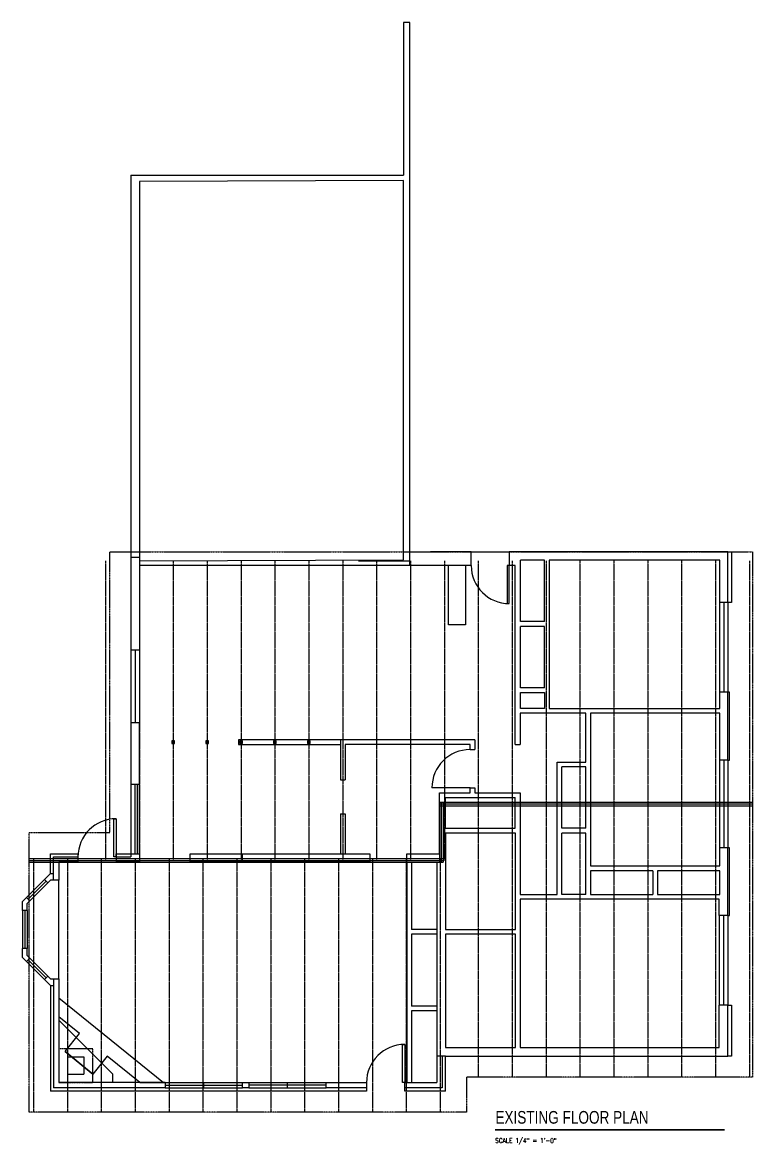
# Model space of a CAD drawing. Header units: inches. Extents: x -625442 to 34963, y -27993 to 66986.
# Drawn here: x -1387 to -697, y -1151 to -92 of the extents above; entities that cross this region are included whole.
import ezdxf

# ---------------------------------------------------------------- set-up
doc = ezdxf.new("R2010")
doc.units = ezdxf.units.IN
doc.header["$LTSCALE"] = 0.5
doc.header["$MEASUREMENT"] = 0
doc.linetypes.add('DASHDOT2', pattern=[0.5, 0.25, -0.125, 0, -0.125])
doc.linetypes.add('HIDDEN', pattern=[0.375, 0.25, -0.125])
for name, color, linetype in [('0-TEXT', 30, 'Continuous'), ('E-HIDDEN', 252, 'HIDDEN'), ('P-BELOW-MED', 145, 'Continuous'), ('P-CASEWORK', 140, 'Continuous'), ('P-DOOR', 51, 'Continuous'), ('P-WALL', 90, 'Continuous'), ('P-WINDOW', 213, 'Continuous'), ('S-HIDDEN', 233, 'HIDDEN'), ('ST-FRAMING', 14, 'DASHDOT2')]:
    doc.layers.add(name, color=color, linetype=linetype)
doc.styles.add('1-4T', font='Zap601Rm.ttf', dxfattribs={"width": 0.8, "height": 12})
doc.styles.add('sapa notes', font='romans.shx', dxfattribs={"width": 0.8})

msp = doc.modelspace()

# ---------------------------------------------------------------- linework, layer by layer
at = {"layer": '0-TEXT', "const_width": 1.4985}
msp.add_lwpolyline([(-940.58545, -1137.61867), (-723.55709, -1137.61867)], dxfattribs=at)
at = {"layer": 'DEFPOINTS'}
for p, q in [((-993.07633, -828.23823), (-993.07633, -884.98823)), ((-992.81022, -828.23823), (-697.32633, -828.23823)), ((-992.81022, -829.98823), (-697.32633, -829.98823)), ((-992.81022, -831.73823), (-697.32633, -831.73823)), ((-991.32633, -828.23823), (-991.32633, -884.98823)), ((-989.57633, -828.23823), (-989.57633, -884.98823)), ((-1380.32633, -881.48823), (-989.57633, -881.48823)), ((-1380.32633, -883.23823), (-989.57633, -883.23823)), ((-1380.32633, -884.98823), (-989.57633, -884.98823))]:
    msp.add_line(p, q, dxfattribs=at)
msp.add_lwpolyline([(-1301.41464, -1092.98823), (-1301.41464, -1084.98823), (-1352.32633, -1034.07654)], dxfattribs=at)
at = {"layer": 'E-HIDDEN'}
msp.add_lwpolyline([(-1380.32633, -856.98823), (-1304.32633, -856.98823), (-1304.32633, -591.98823), (-697.32633, -591.98823), (-697.32633, -1087.98823), (-967.32633, -1087.98823), (-967.32633, -1120.98823), (-1380.32633, -1120.98823)], close=True, dxfattribs=at)
at = {"layer": 'P-BELOW-MED'}
for p, q in [((-728.32633, -724.65489), (-728.32633, -639.98823)), ((-720.82633, -639.98823), (-720.82633, -724.65489)), ((-1284.32633, -684.98823), (-1284.32633, -753.48823)), ((-1276.32633, -684.98823), (-1276.32633, -753.48823)), ((-728.32633, -871.32156), (-728.32633, -788.65489)), ((-720.82633, -788.65489), (-720.82633, -871.32156)), ((-1284.32633, -811.48823), (-1284.32633, -876.98823)), ((-1280.32633, -876.98823), (-1280.32633, -811.48823)), ((-1276.32633, -876.98823), (-1276.32633, -811.48823)), ((-1360.32633, -876.98823), (-1334.32633, -876.98823)), ((-1360.32633, -895.62427), (-1360.32633, -876.98823)), ((-1334.32633, -876.98823), (-1334.32633, -879.98823)), ((-1298.32633, -879.98823), (-1298.32633, -876.98823)), ((-1298.32633, -876.98823), (-1284.32633, -876.98823)), ((-1382.95958, -918.25752), (-1365.98902, -901.28696)), ((-1379.7776, -921.4395), (-1362.80704, -904.46894)), ((-1352.32633, -994.98823), (-1352.32633, -901.98823)), ((-1386.75831, -930.48823), (-1386.75831, -966.48823)), ((-1382.25831, -930.48823), (-1382.25831, -966.48823)), ((-728.82633, -935.32156), (-728.82633, -1019.98823)), ((-720.82633, -935.32156), (-720.82633, -1019.98823)), ((-1382.95958, -978.71894), (-1365.98902, -995.6895)), ((-1379.7776, -975.53696), (-1362.80704, -992.50752)), ((-1360.32633, -1001.35219), (-1360.32633, -1100.98823)), ((-1352.32633, -1012.96766), (-1253.59127, -1092.98823)), ((-990.32633, -1067.98823), (-995.32633, -1067.98823)), ((-987.32633, -1100.98823), (-987.32633, -1067.98823)), ((-1061.82633, -1100.98823), (-1360.32633, -1100.98823)), ((-1251.82633, -1092.98823), (-1178.82633, -1092.98823)), ((-1251.82633, -1097.98823), (-1178.82633, -1097.98823)), ((-1172.82633, -1092.98823), (-1099.82633, -1092.98823)), ((-1172.82633, -1097.98823), (-1099.82633, -1097.98823)), ((-1061.82633, -1097.98823), (-1061.82633, -1100.98823)), ((-1025.82633, -1100.98823), (-1025.82633, -1097.98823)), ((-987.32633, -1100.98823), (-1025.82633, -1100.98823))]:
    msp.add_line(p, q, dxfattribs=at)
msp.add_lwpolyline([(-1086.57633, -769.48823), (-1182.60206, -769.48823), (-1182.60206, -773.98823), (-1086.57633, -773.98823)], dxfattribs=at)
at = {"layer": 'P-CASEWORK'}
msp.add_lwpolyline([(-968.52052, -604.98823), (-968.52052, -660.98823), (-984.52052, -660.98823), (-984.52052, -604.98823)], dxfattribs=at)
at = {"layer": 'P-DOOR'}
msp.add_line((-964.07633, -814.73823), (-1000.07633, -814.73823), dxfattribs=at)
for points in [[(-927.02052, -640.98823), (-927.02052, -604.98823), (-929.02052, -604.98823), (-929.02052, -640.98823)], [(-1298.32633, -843.98823), (-1298.32633, -879.98823), (-1300.32633, -879.98823), (-1300.32633, -843.98823)], [(-1025.82633, -1056.98823), (-1025.82633, -1092.98823), (-1027.82633, -1092.98823), (-1027.82633, -1056.98823)]]:
    msp.add_lwpolyline(points, close=True, dxfattribs=at)
for centre, start, end in [((-927.02052, -604.98823), 180, 270), ((-964.07633, -814.73823), 90, 180), ((-1298.32633, -879.98823), 90, 180), ((-1025.82633, -1092.98823), 90, 180)]:
    msp.add_arc(centre, 36, start, end, dxfattribs=at)
at = {"layer": 'P-WALL'}
for p, q in [((-1284.32633, -236.48823), (-1284.32633, -606.48823)), ((-1284.32633, -236.48823), (-1027.02052, -236.48823)), ((-1021.02052, -604.98823), (-1021.02052, -236.48823)), ((-963.02052, -591.98823), (-1001.2895, -591.98823)), ((-963.02052, -604.98823), (-963.02052, -591.98823)), ((-720.82633, -591.98823), (-927.02052, -591.98823)), ((-927.02052, -591.98823), (-927.02052, -604.98823)), ((-720.82633, -639.98823), (-720.82633, -591.98823)), ((-720.82633, -591.98823), (-717.32633, -591.98823)), ((-717.32633, -591.98823), (-717.32633, -639.98823)), ((-1069.27052, -600.48823), (-1021.02052, -600.48823)), ((-893.82633, -599.98823), (-916.32633, -599.98823)), ((-893.82633, -657.98823), (-893.82633, -599.98823)), ((-1284.32633, -606.48823), (-1284.32633, -684.98823)), ((-963.02052, -604.98823), (-1276.32633, -604.98823)), ((-921.52052, -604.98823), (-927.02052, -604.98823)), ((-921.52052, -773.98823), (-921.52052, -604.98823)), ((-720.82633, -639.98823), (-728.32633, -639.98823)), ((-717.32633, -639.98823), (-720.82633, -639.98823)), ((-893.82633, -657.98823), (-916.32633, -657.98823)), ((-893.82633, -662.48823), (-916.32633, -662.48823)), ((-893.82633, -720.48823), (-893.82633, -662.48823)), ((-893.82633, -720.48823), (-916.32633, -720.48823)), ((-720.82633, -724.65489), (-728.32633, -724.65489)), ((-720.82633, -788.65489), (-720.82633, -724.65489)), ((-1284.32633, -753.48823), (-1284.32633, -811.48823)), ((-959.57633, -769.48823), (-1086.57633, -769.48823)), ((-1086.57633, -769.48823), (-1086.57633, -807.23823)), ((-959.57633, -769.48823), (-959.57633, -778.73823)), ((-964.07633, -773.98823), (-1082.07633, -773.98823)), ((-1082.07633, -773.98823), (-1082.07633, -807.23823)), ((-964.07633, -778.73823), (-964.07633, -773.98823)), ((-964.07633, -778.73823), (-959.57633, -778.73823)), ((-921.52052, -773.98823), (-916.82633, -773.98823)), ((-720.82633, -788.65489), (-728.32633, -788.65489)), ((-854.82633, -794.98823), (-877.32633, -794.98823)), ((-854.82633, -852.98823), (-854.82633, -794.98823)), ((-1086.57633, -807.23823), (-1082.07633, -807.23823)), ((-964.07633, -819.48823), (-964.07633, -814.73823)), ((-964.07633, -814.73823), (-959.57633, -814.73823)), ((-959.57633, -814.73823), (-959.57633, -819.48823)), ((-992.81022, -876.98823), (-992.81022, -819.48823)), ((-992.81022, -819.48823), (-964.07633, -819.48823)), ((-987.32633, -823.98823), (-921.52052, -823.98823)), ((-987.32633, -852.98823), (-987.32633, -823.98823)), ((-959.57633, -819.48823), (-916.82633, -819.48823)), ((-921.52052, -852.98823), (-921.52052, -823.98823)), ((-1086.57633, -839.23823), (-1086.57633, -876.98823)), ((-1086.57633, -839.23823), (-1082.07633, -839.23823)), ((-1082.07633, -839.23823), (-1082.07633, -876.98823)), ((-987.32633, -852.98823), (-921.52052, -852.98823)), ((-921.32633, -857.48823), (-987.32633, -857.48823)), ((-987.32633, -857.48823), (-987.32633, -948.48823)), ((-921.32633, -948.48823), (-921.32633, -857.48823)), ((-854.82633, -852.98823), (-877.32633, -852.98823)), ((-854.82633, -857.48823), (-877.32633, -857.48823)), ((-854.82633, -915.48823), (-854.82633, -857.48823)), ((-1284.32633, -876.98823), (-1276.32633, -876.98823)), ((-1284.32633, -876.98823), (-1284.32633, -879.98823)), ((-1276.32633, -876.98823), (-1276.32633, -884.98823)), ((-1228.32633, -884.98823), (-1228.32633, -876.98823)), ((-1228.32633, -876.98823), (-1058.82633, -876.98823)), ((-1058.82633, -876.98823), (-1058.82633, -884.98823)), ((-1023.82633, -884.98823), (-1023.82633, -876.98823)), ((-1023.82633, -876.98823), (-992.81022, -876.98823)), ((-720.82633, -871.32156), (-728.32633, -871.32156)), ((-720.82633, -935.32156), (-720.82633, -871.32156)), ((-1357.32633, -879.98823), (-1334.32633, -879.98823)), ((-1357.32633, -901.98823), (-1357.32633, -879.98823)), ((-1334.32633, -884.98823), (-1352.32633, -884.98823)), ((-1352.32633, -884.98823), (-1352.32633, -901.98823)), ((-1334.32633, -879.98823), (-1334.32633, -884.98823)), ((-1298.32633, -879.98823), (-1284.32633, -879.98823)), ((-1298.32633, -879.98823), (-1298.32633, -884.98823)), ((-1276.32633, -884.98823), (-1298.32633, -884.98823)), ((-1058.82633, -884.98823), (-1228.32633, -884.98823)), ((-1023.82633, -884.98823), (-1023.82633, -1092.98823)), ((-1023.82633, -884.98823), (-995.32633, -884.98823)), ((-1019.32633, -884.98823), (-1019.32633, -948.48823)), ((-995.32633, -884.98823), (-995.32633, -1092.98823)), ((-1360.32633, -895.62427), (-1365.98902, -901.28696)), ((-1360.32633, -895.62427), (-1357.32633, -895.62427)), ((-791.57633, -892.98823), (-791.57633, -915.48823)), ((-787.07633, -892.98823), (-787.07633, -915.48823)), ((-1362.80704, -904.46894), (-1365.98902, -901.28696)), ((-1360.32633, -901.98823), (-1362.80704, -904.46894)), ((-1352.32633, -901.98823), (-1360.32633, -901.98823)), ((-1382.95958, -918.25752), (-1386.75831, -922.05625)), ((-1379.7776, -921.4395), (-1382.95958, -918.25752)), ((-854.82633, -915.48823), (-877.32633, -915.48823)), ((-1386.75831, -930.48823), (-1386.75831, -922.05625)), ((-1382.25831, -930.48823), (-1386.75831, -930.48823)), ((-1379.7776, -921.4395), (-1382.25831, -923.92021)), ((-1382.25831, -930.48823), (-1382.25831, -923.92021)), ((-720.82633, -935.32156), (-728.82633, -935.32156)), ((-995.32633, -948.48823), (-1019.32633, -948.48823)), ((-1019.32633, -952.98823), (-1019.32633, -1020.73823)), ((-995.32633, -952.98823), (-1019.32633, -952.98823)), ((-987.32633, -948.48823), (-921.32633, -948.48823)), ((-921.32633, -952.98823), (-987.32633, -952.98823)), ((-987.32633, -952.98823), (-987.32633, -1059.98823)), ((-921.32633, -1059.98823), (-921.32633, -952.98823)), ((-1386.75831, -974.92021), (-1386.75831, -966.48823)), ((-1382.25831, -966.48823), (-1386.75831, -966.48823)), ((-1382.25831, -973.05625), (-1382.25831, -966.48823)), ((-1379.7776, -975.53696), (-1382.25831, -973.05625)), ((-1382.95958, -978.71894), (-1386.75831, -974.92021)), ((-1379.7776, -975.53696), (-1382.95958, -978.71894)), ((-1362.80704, -992.50752), (-1365.98902, -995.6895)), ((-1360.32633, -994.98823), (-1362.80704, -992.50752)), ((-1357.32633, -994.98823), (-1357.32633, -1097.98823)), ((-1360.32633, -1001.35219), (-1365.98902, -995.6895)), ((-1360.32633, -1001.35219), (-1357.32633, -1001.35219)), ((-995.32633, -1020.73823), (-1019.32633, -1020.73823)), ((-1019.32633, -1025.23823), (-1019.32633, -1092.98823)), ((-995.32633, -1025.23823), (-1019.32633, -1025.23823)), ((-720.82633, -1019.98823), (-728.82633, -1019.98823)), ((-720.82633, -1067.98823), (-720.82633, -1019.98823)), ((-720.82633, -1019.98823), (-717.32633, -1019.98823)), ((-717.32633, -1019.98823), (-717.32633, -1067.98823)), ((-1332.82312, -1046.79475), (-1352.32633, -1030.98823)), ((-1352.32633, -1030.98823), (-1352.32633, -1092.98823)), ((-1346.55152, -1063.73383), (-1320.32633, -1084.98823)), ((-1275.82633, -1092.98823), (-1306.59793, -1068.04915)), ((-987.32633, -1067.98823), (-990.32633, -1067.98823)), ((-990.32633, -1067.98823), (-990.32633, -1097.98823)), ((-987.32633, -1059.98823), (-921.32633, -1059.98823)), ((-987.32633, -1067.98823), (-720.82633, -1067.98823)), ((-717.32633, -1067.98823), (-720.82633, -1067.98823)), ((-1251.82633, -1097.98823), (-1357.32633, -1097.98823)), ((-1275.82633, -1092.98823), (-1352.32633, -1092.98823)), ((-1275.82633, -1092.98823), (-1251.82633, -1092.98823)), ((-1251.82633, -1092.98823), (-1275.82633, -1092.98823)), ((-1251.82633, -1092.98823), (-1251.82633, -1097.98823)), ((-1178.82633, -1097.98823), (-1178.82633, -1092.98823)), ((-1178.82633, -1092.98823), (-1172.82633, -1092.98823)), ((-1172.82633, -1097.98823), (-1178.82633, -1097.98823)), ((-1172.82633, -1092.98823), (-1172.82633, -1097.98823)), ((-1099.82633, -1097.98823), (-1099.82633, -1092.98823)), ((-1099.82633, -1092.98823), (-1061.82633, -1092.98823)), ((-1061.82633, -1097.98823), (-1099.82633, -1097.98823)), ((-1061.82633, -1092.98823), (-1061.82633, -1097.98823)), ((-1025.82633, -1092.98823), (-1023.82633, -1092.98823)), ((-1025.82633, -1097.98823), (-1025.82633, -1092.98823)), ((-990.32633, -1097.98823), (-1025.82633, -1097.98823)), ((-1023.82633, -1092.98823), (-995.32633, -1092.98823))]:
    msp.add_line(p, q, dxfattribs=at)
for points in [[(-1021.02052, -236.48823), (-1021.02052, -92.48823), (-1027.02052, -92.48823), (-1027.02052, -236.48823)], [(-1284.32633, -596.98823), (-1276.32633, -596.98823), (-1276.32633, -620.98823), (-1276.32633, -636.98823), (-1276.32633, -652.98823), (-1276.32633, -684.98823), (-1284.32633, -684.98823)], [(-916.32633, -657.98823), (-916.32633, -599.98823)], [(-728.32633, -639.98823), (-728.32633, -599.98823), (-889.32633, -599.98823), (-889.32633, -739.98823), (-728.32633, -739.98823), (-728.32633, -724.65489)], [(-916.32633, -720.48823), (-916.32633, -662.48823)], [(-720.82633, -788.65489), (-719.07633, -788.65489), (-719.07633, -724.65489), (-720.82633, -724.65489)], [(-916.82633, -819.48823), (-916.82633, -915.48823), (-881.82633, -915.48823), (-881.82633, -790.48823), (-854.82633, -790.48823), (-854.82633, -744.48823), (-916.82633, -744.48823), (-916.82633, -773.98823)], [(-728.32633, -788.65489), (-728.32633, -744.48823), (-850.32633, -744.48823), (-850.32633, -888.48823), (-728.32633, -888.48823), (-728.32633, -871.32156)], [(-1284.32633, -811.48823), (-1276.32633, -811.48823), (-1276.32633, -795.48823), (-1276.32633, -779.48823), (-1276.32633, -763.48823), (-1276.32633, -753.48823), (-1284.32633, -753.48823)], [(-877.32633, -852.98823), (-877.32633, -794.98823)], [(-877.32633, -915.48823), (-877.32633, -857.48823)], [(-1058.82633, -884.98823), (-1178.82633, -884.98823), (-1178.82633, -876.98823)], [(-720.82633, -935.32156), (-719.07633, -935.32156), (-719.07633, -871.32156), (-720.82633, -871.32156)], [(-791.57633, -892.98823), (-850.32633, -892.98823), (-850.32633, -915.48823), (-791.57633, -915.48823)], [(-787.07633, -915.48823), (-728.32633, -915.48823), (-728.32633, -892.98823), (-787.07633, -892.98823)], [(-728.82633, -935.32156), (-728.82633, -919.98823), (-916.82633, -919.98823), (-916.82633, -1059.98823), (-728.82633, -1059.98823), (-728.82633, -1019.98823)], [(-1360.32633, -994.98823), (-1352.32633, -994.98823), (-1352.32633, -1030.98823)], [(-1306.59793, -1068.04915), (-1320.32633, -1084.98823), (-1346.55152, -1063.73383), (-1332.82312, -1046.79475)]]:
    msp.add_lwpolyline(points, dxfattribs=at)
for points in [[(-1027.02052, -599.73823), (-1027.02052, -241.73823), (-1276.32633, -242.48823), (-1276.32633, -600.48823)], [(-893.82633, -739.98823), (-916.32633, -739.98823), (-916.32633, -724.98823), (-893.82633, -724.98823)], [(-1245.57633, -772.98823), (-1243.07633, -772.98823), (-1243.07633, -770.48823), (-1245.57633, -770.48823)], [(-1213.57633, -772.98823), (-1211.07633, -772.98823), (-1211.07633, -770.48823), (-1213.57633, -770.48823)], [(-1181.57633, -772.98823), (-1179.07633, -772.98823), (-1179.07633, -770.48823), (-1181.57633, -770.48823)], [(-1149.57633, -772.98823), (-1147.07633, -772.98823), (-1147.07633, -770.48823), (-1149.57633, -770.48823)], [(-1117.57633, -772.98823), (-1115.07633, -772.98823), (-1115.07633, -770.48823), (-1117.57633, -770.48823)]]:
    msp.add_lwpolyline(points, close=True, dxfattribs=at)
at = {"layer": 'P-WINDOW'}
for p, q in [((-724.57633, -639.98823), (-724.57633, -724.65489)), ((-1280.32633, -684.98823), (-1280.32633, -753.48823)), ((-724.57633, -788.65489), (-724.57633, -871.32156)), ((-1278.32633, -811.48823), (-1278.32633, -876.98823)), ((-1381.36859, -919.84851), (-1364.39803, -902.87795)), ((-1384.50831, -930.48823), (-1384.50831, -966.48823)), ((-724.82633, -935.32156), (-724.82633, -1019.98823)), ((-1381.36859, -977.12795), (-1364.39803, -994.09851)), ((-1251.82633, -1095.48823), (-1178.82633, -1095.48823)), ((-1215.32633, -1097.98823), (-1215.32633, -1092.98823)), ((-1099.82633, -1095.48823), (-1172.82633, -1095.48823)), ((-1136.32633, -1097.98823), (-1136.32633, -1092.98823))]:
    msp.add_line(p, q, dxfattribs=at)
at = {"layer": 'S-HIDDEN'}
for points in [[(-1352.32633, -1092.98823), (-1320.32633, -1092.98823), (-1320.32633, -1060.98823), (-1352.32633, -1060.98823)], [(-1344.32633, -1084.98823), (-1328.32633, -1084.98823), (-1328.32633, -1068.98823), (-1344.32633, -1068.98823)]]:
    msp.add_lwpolyline(points, close=True, dxfattribs=at)
at = {"layer": 'ST-FRAMING'}
for p, q in [((-1308.32633, -600.48823), (-1308.32633, -883.23823)), ((-1276.32633, -600.48823), (-1276.32633, -883.23823)), ((-1244.32633, -600.48823), (-1244.32633, -883.23823)), ((-1212.32633, -600.48823), (-1212.32633, -883.23823)), ((-1180.32633, -600.48823), (-1180.32633, -883.23823)), ((-1148.32633, -600.48823), (-1148.32633, -883.23823)), ((-1116.32633, -600.48823), (-1116.32633, -883.23823)), ((-1084.32633, -600.48823), (-1084.32633, -883.23823)), ((-1052.32633, -600.48823), (-1052.32633, -883.23823)), ((-1020.32633, -600.48823), (-1020.32633, -883.23823)), ((-988.32633, -600.48823), (-988.32633, -883.23823)), ((-956.32633, -600.48823), (-956.32633, -829.98823)), ((-924.32633, -600.48823), (-924.32633, -829.98823)), ((-892.32633, -600.48823), (-892.32633, -829.98823)), ((-860.32633, -600.48823), (-860.32633, -829.98823)), ((-828.32633, -600.48823), (-828.32633, -829.98823)), ((-796.32633, -600.48823), (-796.32633, -829.98823)), ((-764.32633, -600.48823), (-764.32633, -829.98823)), ((-732.32633, -600.48823), (-732.32633, -829.98823)), ((-700.32633, -600.48823), (-700.32633, -829.98823)), ((-956.32633, -829.98823), (-956.32633, -1087.98823)), ((-924.32633, -829.98823), (-924.32633, -1087.98823)), ((-892.32633, -829.98823), (-892.32633, -1087.98823)), ((-860.32633, -829.98823), (-860.32633, -1087.98823)), ((-828.32633, -829.98823), (-828.32633, -1087.98823)), ((-796.32633, -829.98823), (-796.32633, -1087.98823)), ((-764.32633, -829.98823), (-764.32633, -1087.98823)), ((-732.32633, -829.98823), (-732.32633, -1087.98823)), ((-700.32633, -829.98823), (-700.32633, -1087.98823)), ((-1376.32633, -881.48823), (-1376.32633, -1120.98823)), ((-1344.32633, -881.48823), (-1344.32633, -1120.98823)), ((-1312.32633, -881.48823), (-1312.32633, -1120.98823)), ((-1280.32633, -881.48823), (-1280.32633, -1120.98823)), ((-1248.32633, -881.48823), (-1248.32633, -1120.98823)), ((-1216.32633, -881.48823), (-1216.32633, -1120.98823)), ((-1184.32633, -881.48823), (-1184.32633, -1120.98823)), ((-1152.32633, -881.48823), (-1152.32633, -1120.98823)), ((-1120.32633, -881.48823), (-1120.32633, -1120.98823)), ((-1088.32633, -881.48823), (-1088.32633, -1120.98823)), ((-1056.32633, -881.48823), (-1056.32633, -1120.98823)), ((-1024.32633, -881.48823), (-1024.32633, -1120.98823)), ((-992.32633, -881.48823), (-992.32633, -1120.98823))]:
    msp.add_line(p, q, dxfattribs=at)

# ---------------------------------------------------------------- texts
at = {"layer": '0-TEXT', "width": 0.8}
for s, height, style, p in [('EXISTING FLOOR PLAN', 11.988, '1-4T', (-940.16957, -1131.76981)), ('SCALE 1/4" = 1\'-0"', 4.4955, 'sapa notes', (-940.33731, -1149.95727))]:
    msp.add_text(s, height=height, dxfattribs=dict(at, style=style)).set_placement(p)

doc.saveas('drawing.dxf')
